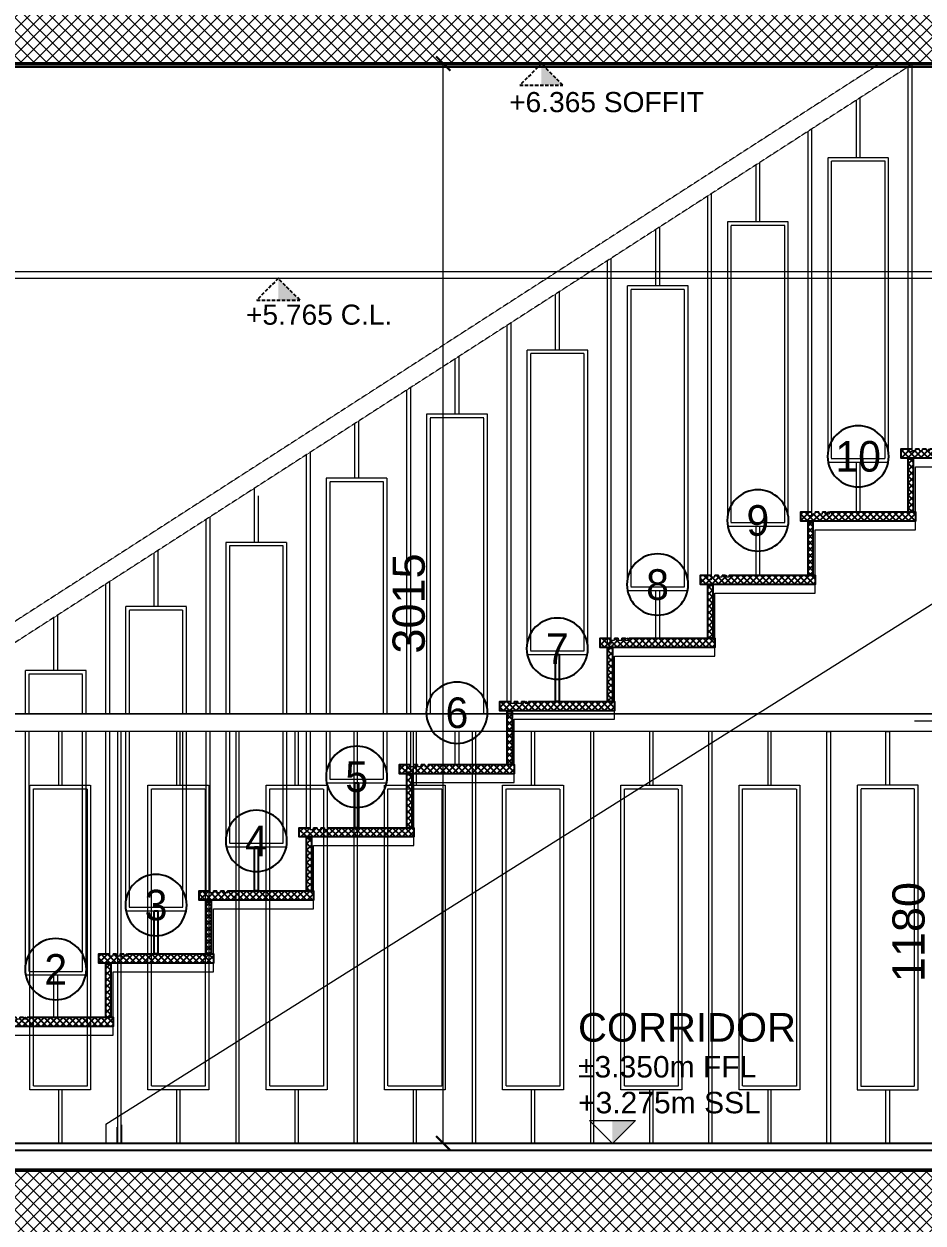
# Model space of a CAD drawing. Header units: centimetres. Extents: x -6122352 to 6876996, y -1694241 to 2592194.
# Drawn here: x 5548755 to 5551265, y -94577 to -91229 of the extents above; entities that cross this region are included whole.
import ezdxf
from ezdxf import colors
from ezdxf.entities.mleader import LeaderData, LeaderLine
from ezdxf.enums import TextEntityAlignment as Align
from ezdxf.math import Vec2, Vec3

# ---------------------------------------------------------------- set-up
doc = ezdxf.new("R2010")
doc.units = ezdxf.units.CM
doc.header["$MEASUREMENT"] = 0
doc.header["$PDMODE"] = 66
doc.header["$PDSIZE"] = 100
for name, pattern in [('23585-XR-AR-END-SECTION B$0$23261-XR-AR-CC-BF$0$HIDDEN', [0.375, 0.25, -0.125]), ('23585-XR-AR-END-SECTION B$0$Double dash', [0.042863, 0.015875, -0.004763, 0.00635, -0.004763, 0.00635, -0.004763]), ('23585-XR-AR-END-SECTION B$0$XR-TYPE 2-SECTION-A$0$HIDDEN', [0.375, 0.25, -0.125]), ('CENTER', [2, 1.25, -0.25, 0.25, -0.25])]:
    doc.linetypes.add(name, pattern=pattern)
doc.layers.get('Defpoints').update_dxf_attribs({"color": 255, "linetype": 'CENTER'})
for name, color, linetype in [('23585-XR-AR-END-SECTION B$0$A- THIN', 15, 'Continuous'), ('23585-XR-AR-END-SECTION B$0$A-HATCH-', 252, 'Continuous'), ('23585-XR-AR-END-SECTION B$0$A-STAIR NOS', 252, 'Continuous'), ('23585-XR-AR-END-SECTION B$0$A-STEPS', 251, 'Continuous'), ('23585-XR-AR-END-SECTION B$0$FINISHING LEVEL', 1, 'Continuous'), ('23585-XR-AR-END-SECTION B$0$TEXT', 3, 'Continuous'), ('23585-XR-AR-END-SECTION B$0$XR-END-SECTION-C$0$A-DIM', 15, 'Continuous'), ('23585-XR-AR-END-SECTION B$0$XR-END-SECTION-C$0$A-WALL FINISH', 15, 'Continuous'), ('23585-XR-AR-END-SECTION B$0$XR-END-SECTIONS$0$A-DIM', 15, 'Continuous'), ('23585-XR-AR-END-SECTION B$0$XR-TYPE 2-SECTION-A$0$ELEV LVL', 8, '23585-XR-AR-END-SECTION B$0$XR-TYPE 2-SECTION-A$0$HIDDEN')]:
    doc.layers.add(name, color=color, linetype=linetype)
doc.layers.add('23585-XR-AR-END-SECTION B$0$A-CLNG-PATT', color=7, linetype='Continuous', lineweight=5, true_color=0x7f7f3f)
for name, color, linetype, lineweight in [('23585-XR-AR-END-SECTION B$0$A-ELSC-PATT', 8, 'Continuous', 5), ('23585-XR-AR-END-SECTION B$0$A-ELSC-STRC', 51, 'Continuous', 50), ('23585-XR-AR-END-SECTION B$0$A-FLOR-HRAL', 3, 'Continuous', 15), ('23585-XR-AR-END-SECTION B$0$ANNO-TEXT', 3, 'Continuous', 13), ('23585-XR-AR-END-SECTION B$0$AUDIT_D_250107163642-170', 91, '23585-XR-AR-END-SECTION B$0$Double dash', 35), ('23585-XR-AR-END-SECTION B$0$AUDIT_D_250107163642-92', 15, 'Continuous', 9)]:
    doc.layers.add(name, color=color, linetype=linetype, lineweight=lineweight)
doc.styles.add('23585-XR-AR-END-SECTION B$0$SDC-TEXT', font='arial.ttf')
doc.styles.add('23585-XR-AR-END-SECTION B$0$TXG-LSR', font='LSANS.TTF')
doc.styles.add('23585-XR-AR-END-SECTION B$0$XR-ELEVATION-4 GRID$0$XR-10P-GRID$0$SDC-TEXT', font='arial.ttf')
doc.dimstyles.new('23585-XR-AR-END-SECTION B$0$XR-ELEVATION-4 GRID$0$XR-10P-GRID$0$SDC_DIM', dxfattribs={"dimtxt": 1.8, "dimasz": 0.8, "dimexe": 1, "dimexo": 1, "dimgap": 1, "dimtad": 1, "dimdec": 0, "dimzin": 0, "dimdsep": 46, "dimtxsty": '23585-XR-AR-END-SECTION B$0$XR-ELEVATION-4 GRID$0$XR-10P-GRID$0$SDC-TEXT', "dimblk": '23585-XR-AR-END-SECTION B$0$XR-ELEVATION-4 GRID$0$XR-10P-GRID$0$_ArchTick', "dimcen": -1, "dimclrd": 256, "dimclre": 256, "dimclrt": 3, "dimaunit": 1, "dimadec": 0, "dimazin": 0, "dimtfac": 1, "dimtdec": 0, "dimtix": 1, "dimtmove": 2, "dimatfit": 3, "dimfxl": 1, "dimtolj": 1, "dimtzin": 0, "dimlwd": -1, "dimlwe": -1, "dimarcsym": 0})

# ---------------------------------------------------------------- blocks, each defined once
blk = doc.blocks.new('*U2346')
for p, q in [((0, 100), (5840, 100)), ((0, 80), (5840, 80))]:
    blk.add_line(p, q)
blk = doc.blocks.new('23585-XR-AR-END-SECTION B$0$XR-TYPE 2-SECTION-A$0$LEVEL ELEV ANNOTATIVE')
for p, q in [((-1.6, 1.6), (1.6, 1.6)), ((0, 0), (-1.6, 1.6)), ((1.6, 1.6), (0, 0))]:
    blk.add_line(p, q)
at = {"color": 251}
blk.add_solid([(0, 1.6), (0, 1.6), (0, 0), (1.6, 1.6)], dxfattribs=at)
at = {"style": '23585-XR-AR-END-SECTION B$0$SDC-TEXT'}
blk.add_attdef('LEVEL', (-2.4, 7.1), '', height=2, rotation=0.00012, dxfattribs=at)
at = {"color": 4, "style": '23585-XR-AR-END-SECTION B$0$SDC-TEXT'}
for p in [(-2.4, 4.6), (-2.4, 2.1)]:
    blk.add_attdef('LEVEL', p, '', height=1.5, rotation=0.00012, dxfattribs=at)
blk = doc.blocks.new('23585-XR-AR-END-SECTION B$0$XR-ELEVATION-4 GRID$0$XR-10P-GRID$0$_ArchTick')
at = {"color": 0, "linetype": 'ByBlock', "const_width": 0.15}
blk.add_lwpolyline([(-0.5, -0.5), (0.5, 0.5)], dxfattribs=at)
blk = doc.blocks.new('*D2438')
at = {"layer": '23585-XR-AR-END-SECTION B$0$AUDIT_D_250107163642-92', "transparency": 16777216}
for p, q in [((5551240.8, -93174.8), (5551370.7, -93174.8)), ((5551320.7, -93174.8), (5551320.7, -94354.9)), ((5551240.8, -94354.9), (5551370.7, -94354.9))]:
    blk.add_line(p, q, dxfattribs=at)
at = {"layer": 'Defpoints', "color": 0, "transparency": 16777216}
for p in [(5551190.8, -93174.8), (5551190.8, -94354.9), (5551320.7, -94354.9)]:
    blk.add_point(p, dxfattribs=at)
at = {"layer": '23585-XR-AR-END-SECTION B$0$AUDIT_D_250107163642-92', "transparency": 16777216, "xscale": 40, "yscale": 40, "zscale": 40}
for p, rotation in [((5551320.7, -93174.8), 90), ((5551320.7, -94354.9), 270)]:
    blk.add_blockref('23585-XR-AR-END-SECTION B$0$XR-ELEVATION-4 GRID$0$XR-10P-GRID$0$_ArchTick', p, dxfattribs=dict(at, rotation=rotation))
at = {"layer": '23585-XR-AR-END-SECTION B$0$AUDIT_D_250107163642-92', "color": 3, "transparency": 16777216, "insert": (5551224.7, -93764.9), "char_height": 90, "attachment_point": 5, "rotation": 90, "style": '23585-XR-AR-END-SECTION B$0$XR-ELEVATION-4 GRID$0$XR-10P-GRID$0$SDC-TEXT'}
blk.add_mtext('\\A1;1180', dxfattribs=at)
blk = doc.blocks.new('*D2401')
at = {"layer": '23585-XR-AR-END-SECTION B$0$AUDIT_D_250107163642-92', "transparency": 16777216}
for p, q in [((5549925.3, -94354.8), (5549925.3, -91339.9)), ((5549944.5, -91339.9), (5549975.3, -91339.9)), ((5549973.9, -94354.8), (5549975.3, -94354.8))]:
    blk.add_line(p, q, dxfattribs=at)
at = {"layer": 'Defpoints', "color": 0, "transparency": 16777216}
for p in [(5549894.5, -91339.9, -0.4), (5549925.3, -91339.9), (5549923.9, -94354.8)]:
    blk.add_point(p, dxfattribs=at)
at = {"layer": '23585-XR-AR-END-SECTION B$0$AUDIT_D_250107163642-92', "transparency": 16777216, "xscale": 40, "yscale": 40, "zscale": 40}
for p, rotation in [((5549925.3, -91339.9), 90), ((5549925.3, -94354.8), 270)]:
    blk.add_blockref('23585-XR-AR-END-SECTION B$0$XR-ELEVATION-4 GRID$0$XR-10P-GRID$0$_ArchTick', p, dxfattribs=dict(at, rotation=rotation))
at = {"layer": '23585-XR-AR-END-SECTION B$0$AUDIT_D_250107163642-92', "color": 3, "transparency": 16777216, "insert": (5549829.3, -92847.3), "char_height": 90, "attachment_point": 5, "rotation": 90, "style": '23585-XR-AR-END-SECTION B$0$XR-ELEVATION-4 GRID$0$XR-10P-GRID$0$SDC-TEXT'}
blk.add_mtext('\\A1;3015', dxfattribs=at)
blk = doc.blocks.new('23585-XR-AR-END-SECTION B$0$XR-END-SECTION-C$0$ARROW HEAD 1')
at = {"color": 8}
blk.add_line((0, 0), (-470, 0), dxfattribs=at)
at = {"color": 3, "const_width": 50}
blk.add_lwpolyline([(-319, -267), (0, 0), (-319, 267)], dxfattribs=at)
blk = doc.blocks.new('23585-XR-AR-END-SECTION B$0$XR-END-SECTIONS$0$ARROW HEAD 1')
at = {"color": 8}
blk.add_line((0, 0), (-470, 0), dxfattribs=at)
at = {"color": 3, "const_width": 50}
blk.add_lwpolyline([(-319, -267), (0, 0), (-319, 267)], dxfattribs=at)
blk = doc.blocks.new('23585-XR-AR-END-SECTION B$0$GRID LABELS ANNO')
at = {"layer": '23585-XR-AR-END-SECTION B$0$A-STAIR NOS'}
blk.add_circle((0, 4), 4, dxfattribs=at)
at = {"layer": '23585-XR-AR-END-SECTION B$0$A-STAIR NOS', "color": 8, "style": '23585-XR-AR-END-SECTION B$0$TXG-LSR', "width": 0.8}
blk.add_attdef('GRID', text='', height=4, dxfattribs=at).set_placement((0, 4), align=Align.MIDDLE)
blk = doc.blocks.new('23585-XR-AR-END-SECTION B$0$STEPS')
at = {"layer": '23585-XR-AR-END-SECTION B$0$A-HATCH-'}
h = blk.add_hatch(dxfattribs=at)
h.set_pattern_fill('ANSI37', color=256, scale=100)
h.set_pattern_definition([(45, (-56721.511, -71437.966), (-8.8388348, 8.8388348), []), (135, (-56721.511, -71437.966), (-8.8388348, -8.8388348), [])])
h.paths.add_polyline_path([(0, -28), (-13.9, -28), (-13.9, -176.3), (0, -176.3)])
h.paths.add_polyline_path([(20, -26), (20, 0), (-7.3, 0), (-10, 0), (-10, -5), (-20, -5), (-20, 0), (-30, 0), (-30, -5), (-40, -5), (-40, 0), (-300, 0), (-300, -26)])
at = {"layer": '23585-XR-AR-END-SECTION B$0$A-STEPS'}
h = blk.add_hatch(dxfattribs=at)
h.set_pattern_fill('ANSI31', color=256)
h.set_pattern_definition([(45, (-46532.23184, 9344.26213), (-0.08838834765, 0.08838834765), [])])
h.paths.add_polyline_path([(-13.9, -28), (-2, -28), (-2, -26), (-13.9, -26)])
at = {"layer": '23585-XR-AR-END-SECTION B$0$A-ELSC-PATT', "color": 252}
for points in [[(-50, 0), (-50, -5), (-60, -5), (-60, 0)], [(-30, 0), (-30, -5), (-40, -5), (-40, 0)], [(-10, 0), (-10, -5), (-20, -5), (-20, 0)]]:
    blk.add_lwpolyline(points, dxfattribs=at)
at = {"layer": '23585-XR-AR-END-SECTION B$0$A-STEPS'}
for points in [[(-60, 0), (-300, 0), (-300, -26), (20, -26), (20, 0), (-7.3, 0), (-10, 0)], [(-40, 0), (-50, 0)], [(-20, 0), (-30, 0)]]:
    blk.add_lwpolyline(points, dxfattribs=at)
for points in [[(-13.9, -28), (-2, -28), (-2, -26), (-13.9, -26)], [(0, -28), (-13.9, -28), (-13.9, -176.3), (0, -176.3)]]:
    blk.add_lwpolyline(points, close=True, dxfattribs=at)
blk = doc.blocks.new('23585-XR-AR-END-SECTION B$0$tui')
at = {"layer": '23585-XR-AR-END-SECTION B$0$A- THIN'}
for points in [[(1585, 16.1), (1595, 16.1), (1595, -115.1), (1585, -115.1)], [(1025, -342), (1035, -342), (1035, -467.7), (1025, -467.7)], [(745, -521), (755, -521), (755, -644), (745, -644)], [(465, -700), (475, -700), (475, -820.3), (465, -820.3)]]:
    blk.add_lwpolyline(points, close=True, dxfattribs=at)
blk.add_lwpolyline([(372.5, -1297.4), (372.5, -1349.3), (362.5, -1349.3), (362.5, -1303.9)], dxfattribs=at)
at = {"layer": '23585-XR-AR-END-SECTION B$0$A-FLOR-HRAL', "linetype": '23585-XR-AR-END-SECTION B$0$23261-XR-AR-CC-BF$0$HIDDEN'}
for p, q in [((-50.1, -149.3), (1450, -149.3)), ((-50.1, -149.3), (3810, -149.3)), ((3760, -199.3), (-50.1, -199.3))]:
    blk.add_line(p, q, dxfattribs=at)
at = {"layer": '23585-XR-AR-END-SECTION B$0$A-FLOR-HRAL'}
blk.add_line((330, -1295.6), (330, -1349.3), dxfattribs=at)
at = {"layer": '23585-XR-AR-END-SECTION B$0$A-FLOR-HRAL', "linetype": '23585-XR-AR-END-SECTION B$0$23261-XR-AR-CC-BF$0$HIDDEN'}
for points in [[(2490.4, 1665.8), (-50, 27), (-50, -235.7)], [(2583, 1665.8), (0, 0), (0, -260.7)], [(2580, 1663.9), (2580, 582.1), (2570, 582.1), (2570, 1657.4)], [(2435, 1570.4), (2435, 1403.1), (2425, 1403.1), (2425, 1563.9)], [(2300, 1483.3), (2300, 403.1), (2290, 403.1), (2290, 1476.8)], [(2155, 1389.8), (2155, 1224.1), (2145, 1224.1), (2145, 1383.3)], [(2020, 1302.7), (2020, 224.1), (2010, 224.1), (2010, 1296.3)], [(1875, 1209.2), (1875, 1045.1), (1865, 1045.1), (1865, 1202.8)], [(1740, 1122.1), (1740, 45.1), (1730, 45.1), (1730, 1115.7)], [(1595, 1028.6), (1595, 866.1), (1585, 866.1), (1585, 1022.2)], [(1460, 941.6), (1460, -115.1), (1450, -115.1), (1450, 935.1)], [(1315, 848.1), (1315, 687), (1305, 687), (1305, 841.6)], [(1170, -149.3), (1170, 754.5)], [(1180, 761), (1180, -149.3)], [(1395, -149.3), (1395, 687), (1225, 687), (1225, -149.3)], [(1385, -149.3), (1385, 677), (1235, 677), (1235, -149.3)], [(1035, 667.5), (1035, 508), (1025, 508), (1025, 661)], [(890, -149.3), (890, 574)], [(900, 580.4), (900, -149.3)], [(1115, -149.3), (1115, 508), (945, 508), (945, -149.3)], [(755, 459.4), (755, 329), (745, 329), (745, 480.5)], [(1105, -149.3), (1105, 498), (955, 498), (955, -149.3)], [(610, -149.3), (610, 393.4)], [(620, 399.8), (620, -149.3)], [(475, 306.3), (475, 150), (465, 150), (465, 299.9)], [(835, -149.3), (835, 329), (665, 329), (665, -149.3)], [(825, -149.3), (825, 319), (675, 319), (675, -149.3)], [(330, -149.3), (330, 212.8)], [(340, 219.3), (340, -149.3)], [(555, -149.3), (555, 150), (385, 150), (385, -149.3)], [(545, -149.3), (545, 140), (395, 140), (395, -149.3)], [(195, 125.8), (195, -29), (185, -29), (185, 119.3)], [(275, -149.3), (275, -29), (105, -29), (105, -149.3)], [(265, -149.3), (265, -39), (115, -39), (115, -149.3)], [(105, -199.3), (105, -879), (275, -879), (275, -199.3)], [(115, -199.3), (115, -869), (265, -869), (265, -199.3)], [(340, -199.3), (340, -820.3), (330, -820.3), (330, -199.3)], [(385, -199.3), (385, -700), (555, -700), (555, -199.3)], [(395, -199.3), (395, -690), (545, -690), (545, -199.3)], [(620, -199.3), (620, -644), (610, -644), (610, -199.3)], [(665, -199.3), (665, -521), (835, -521), (835, -199.3)], [(675, -199.3), (675, -511), (825, -511), (825, -199.3)], [(900, -199.3), (900, -467.7), (890, -467.7), (890, -199.3)], [(945, -199.3), (945, -342), (1115, -342), (1115, -199.3)], [(955, -199.3), (955, -332), (1105, -332), (1105, -199.3)], [(1180, -199.3), (1180, -313), (1170, -313), (1170, -199.3)], [(1315, -199.3), (1315, -291.4), (1305, -291.4), (1305, -199.3)]]:
    blk.add_lwpolyline(points, dxfattribs=at)
for points in [[(2345, 553.1), (2515, 553.1), (2515, 1403.1), (2345, 1403.1)], [(2355, 563.1), (2505, 563.1), (2505, 1393.1), (2355, 1393.1)], [(2065, 374.1), (2235, 374.1), (2235, 1224.1), (2065, 1224.1)], [(2075, 384.1), (2225, 384.1), (2225, 1214.1), (2075, 1214.1)], [(1785, 195.1), (1955, 195.1), (1955, 1045.1), (1785, 1045.1)], [(1795, 205.1), (1945, 205.1), (1945, 1035.1), (1795, 1035.1)], [(1505, 16.1), (1675, 16.1), (1675, 866.1), (1505, 866.1)], [(1515, 26.1), (1665, 26.1), (1665, 856.1), (1515, 856.1)], [(2425, 553.1), (2435, 553.1), (2435, 413.9), (2425, 413.9)], [(2145, 374.1), (2155, 374.1), (2155, 237.5), (2145, 237.5)], [(1865, 195.1), (1875, 195.1), (1875, 61.2), (1865, 61.2)], [(207.5, -199.3), (197.5, -199.3), (197.5, -349.3), (207.5, -349.3)], [(372.5, -199.3), (362.5, -199.3), (362.5, -1349.3), (372.5, -1349.3)], [(537.5, -199.3), (527.5, -199.3), (527.5, -349.3), (537.5, -349.3)], [(702.5, -199.3), (692.5, -199.3), (692.5, -1349.3), (702.5, -1349.3)], [(867.5, -199.3), (857.5, -199.3), (857.5, -349.3), (867.5, -349.3)], [(1032.5, -199.3), (1022.5, -199.3), (1022.5, -1349.3), (1032.5, -1349.3)], [(1197.5, -199.3), (1187.5, -199.3), (1187.5, -349.3), (1197.5, -349.3)], [(1362.5, -199.3), (1352.5, -199.3), (1352.5, -1349.3), (1362.5, -1349.3)], [(1527.5, -199.3), (1517.5, -199.3), (1517.5, -349.3), (1527.5, -349.3)], [(1692.5, -199.3), (1682.5, -199.3), (1682.5, -1349.3), (1692.5, -1349.3)], [(1857.5, -199.3), (1847.5, -199.3), (1847.5, -349.3), (1857.5, -349.3)], [(2022.5, -199.3), (2012.5, -199.3), (2012.5, -1349.3), (2022.5, -1349.3)], [(2187.5, -199.3), (2177.5, -199.3), (2177.5, -349.3), (2187.5, -349.3)], [(2342.5, -199.3), (2352.5, -199.3), (2352.5, -1349.3), (2342.5, -1349.3)], [(2507.5, -199.3), (2517.5, -199.3), (2517.5, -349.3), (2507.5, -349.3)], [(287.5, -1199.3), (117.5, -1199.3), (117.5, -349.3), (287.5, -349.3)], [(277.5, -1189.3), (127.5, -1189.3), (127.5, -359.3), (277.5, -359.3)], [(617.5, -1199.3), (447.5, -1199.3), (447.5, -349.3), (617.5, -349.3)], [(607.5, -1189.3), (457.5, -1189.3), (457.5, -359.3), (607.5, -359.3)], [(947.5, -1199.3), (777.5, -1199.3), (777.5, -349.3), (947.5, -349.3)], [(937.5, -1189.3), (787.5, -1189.3), (787.5, -359.3), (937.5, -359.3)], [(1277.5, -1199.3), (1107.5, -1199.3), (1107.5, -349.3), (1277.5, -349.3)], [(1267.5, -1189.3), (1117.5, -1189.3), (1117.5, -359.3), (1267.5, -359.3)], [(1607.5, -1199.3), (1437.5, -1199.3), (1437.5, -349.3), (1607.5, -349.3)], [(1597.5, -1189.3), (1447.5, -1189.3), (1447.5, -359.3), (1597.5, -359.3)], [(1937.5, -1199.3), (1767.5, -1199.3), (1767.5, -349.3), (1937.5, -349.3)], [(1927.5, -1189.3), (1777.5, -1189.3), (1777.5, -359.3), (1927.5, -359.3)], [(2267.5, -1199.3), (2097.5, -1199.3), (2097.5, -349.3), (2267.5, -349.3)], [(2257.5, -1189.3), (2107.5, -1189.3), (2107.5, -359.3), (2257.5, -359.3)], [(2427.5, -1199.3), (2597.5, -1199.3), (2597.5, -349.3), (2427.5, -349.3)], [(2437.5, -1189.3), (2587.5, -1189.3), (2587.5, -359.3), (2437.5, -359.3)], [(185, -879), (195, -879), (195, -996.7), (185, -996.7)], [(207.5, -1199.3), (197.5, -1199.3), (197.5, -1349.3), (207.5, -1349.3)], [(537.5, -1199.3), (527.5, -1199.3), (527.5, -1349.3), (537.5, -1349.3)], [(867.5, -1199.3), (857.5, -1199.3), (857.5, -1349.3), (867.5, -1349.3)], [(1197.5, -1199.3), (1187.5, -1199.3), (1187.5, -1349.3), (1197.5, -1349.3)], [(1527.5, -1199.3), (1517.5, -1199.3), (1517.5, -1349.3), (1527.5, -1349.3)], [(1857.5, -1199.3), (1847.5, -1199.3), (1847.5, -1349.3), (1857.5, -1349.3)], [(2187.5, -1199.3), (2177.5, -1199.3), (2177.5, -1349.3), (2187.5, -1349.3)], [(2507.5, -1199.3), (2517.5, -1199.3), (2517.5, -1349.3), (2507.5, -1349.3)]]:
    blk.add_lwpolyline(points, close=True, dxfattribs=at)
at = {"layer": '23585-XR-AR-END-SECTION B$0$A-FLOR-HRAL'}
for points in [[(70, -1046.7), (350, -1046.7), (350, -870.3), (630, -870.3), (630, -694), (910, -694), (910, -517.7), (1190, -517.7), (1190, -341.4), (1470, -341.4), (1470, -165.1), (1750, -165.1), (1750, 11.2), (2030, 11.2), (2030, 187.5), (2310, 187.5), (2310, 363.9), (2590, 363.9), (2590, 540.2), (2870, 540.2)], [(330, -1295.6), (4048.4, 1045.9), (4840.3, 1045.9), (4840.3, 1045.9), (4840.3, 1045.9)]]:
    blk.add_lwpolyline(points, dxfattribs=at)
at = {"layer": '23585-XR-AR-END-SECTION B$0$A-STAIR NOS'}
ref = blk.add_blockref('23585-XR-AR-END-SECTION B$0$GRID LABELS ANNO', (2430, 483.8), dxfattribs=dict(at, xscale=-21.37499999018912, yscale=21.37499999018912, zscale=21.37499999018912))
ref.add_attrib('GRID', '10', dxfattribs={"layer": '23585-XR-AR-END-SECTION B$0$TEXT', "color": 7, "height": 85.5, "style": '23585-XR-AR-END-SECTION B$0$TXG-LSR'}).set_placement((2430, 569.3), align=Align.MIDDLE)
ref = blk.add_blockref('23585-XR-AR-END-SECTION B$0$GRID LABELS ANNO', (2150, 304.8), dxfattribs=dict(at, xscale=-21.37499999018912, yscale=21.37499999018912, zscale=21.37499999018912))
ref.add_attrib('GRID', '9', dxfattribs={"layer": '23585-XR-AR-END-SECTION B$0$TEXT', "color": 7, "height": 85.5, "style": '23585-XR-AR-END-SECTION B$0$TXG-LSR'}).set_placement((2150, 390.3), align=Align.MIDDLE)
ref = blk.add_blockref('23585-XR-AR-END-SECTION B$0$GRID LABELS ANNO', (1870, 125.8), dxfattribs=dict(at, xscale=-21.37499999018912, yscale=21.37499999018912, zscale=21.37499999018912))
ref.add_attrib('GRID', '8', dxfattribs={"layer": '23585-XR-AR-END-SECTION B$0$TEXT', "color": 7, "height": 85.5, "style": '23585-XR-AR-END-SECTION B$0$TXG-LSR'}).set_placement((1870, 211.3), align=Align.MIDDLE)
ref = blk.add_blockref('23585-XR-AR-END-SECTION B$0$GRID LABELS ANNO', (1590, -53.2), dxfattribs=dict(at, xscale=-21.37499999018912, yscale=21.37499999018912, zscale=21.37499999018912))
ref.add_attrib('GRID', '7', dxfattribs={"layer": '23585-XR-AR-END-SECTION B$0$TEXT', "color": 7, "height": 85.5, "style": '23585-XR-AR-END-SECTION B$0$TXG-LSR'}).set_placement((1590, 32.3), align=Align.MIDDLE)
ref = blk.add_blockref('23585-XR-AR-END-SECTION B$0$GRID LABELS ANNO', (1310, -232.2), dxfattribs=dict(at, xscale=-21.37499999018912, yscale=21.37499999018912, zscale=21.37499999018912))
ref.add_attrib('GRID', '6', dxfattribs={"layer": '23585-XR-AR-END-SECTION B$0$TEXT', "color": 7, "height": 85.5, "style": '23585-XR-AR-END-SECTION B$0$TXG-LSR'}).set_placement((1310, -146.7), align=Align.MIDDLE)
ref = blk.add_blockref('23585-XR-AR-END-SECTION B$0$GRID LABELS ANNO', (1030, -411.2), dxfattribs=dict(at, xscale=-21.37499999018912, yscale=21.37499999018912, zscale=21.37499999018912))
ref.add_attrib('GRID', '5', dxfattribs={"layer": '23585-XR-AR-END-SECTION B$0$TEXT', "color": 7, "height": 85.5, "style": '23585-XR-AR-END-SECTION B$0$TXG-LSR'}).set_placement((1030, -325.7), align=Align.MIDDLE)
ref = blk.add_blockref('23585-XR-AR-END-SECTION B$0$GRID LABELS ANNO', (750, -590.2), dxfattribs=dict(at, xscale=-21.37499999018912, yscale=21.37499999018912, zscale=21.37499999018912))
ref.add_attrib('GRID', '4', dxfattribs={"layer": '23585-XR-AR-END-SECTION B$0$TEXT', "color": 7, "height": 85.5, "style": '23585-XR-AR-END-SECTION B$0$TXG-LSR'}).set_placement((750, -504.7), align=Align.MIDDLE)
ref = blk.add_blockref('23585-XR-AR-END-SECTION B$0$GRID LABELS ANNO', (470, -769.3), dxfattribs=dict(at, xscale=-21.37499999018912, yscale=21.37499999018912, zscale=21.37499999018912))
ref.add_attrib('GRID', '3', dxfattribs={"layer": '23585-XR-AR-END-SECTION B$0$TEXT', "color": 7, "height": 85.5, "style": '23585-XR-AR-END-SECTION B$0$TXG-LSR'}).set_placement((470, -683.8), align=Align.MIDDLE)
ref = blk.add_blockref('23585-XR-AR-END-SECTION B$0$GRID LABELS ANNO', (190, -948.3), dxfattribs=dict(at, xscale=-21.37499999018912, yscale=21.37499999018912, zscale=21.37499999018912))
ref.add_attrib('GRID', '2', dxfattribs={"layer": '23585-XR-AR-END-SECTION B$0$TEXT', "color": 7, "height": 85.5, "style": '23585-XR-AR-END-SECTION B$0$TXG-LSR'}).set_placement((190, -862.8), align=Align.MIDDLE)
at = {"layer": '23585-XR-AR-END-SECTION B$0$AUDIT_D_250107163642-170', "xscale": -1}
for p in [(2570, 590.2), (2290, 413.9), (2010, 237.5), (1730, 61.2), (1450, -115.1), (1170, -291.4), (890, -467.7), (610, -644), (330, -820.3), (50, -996.7)]:
    blk.add_blockref('23585-XR-AR-END-SECTION B$0$STEPS', p, dxfattribs=at)

msp = doc.modelspace()

# ---------------------------------------------------------------- hatches: boundary and pattern name
at = {"layer": '23585-XR-AR-END-SECTION B$0$A-ELSC-PATT'}
h = msp.add_hatch(dxfattribs=at)
h.set_pattern_fill('ANSI37', color=256, scale=200)
h.set_pattern_definition([(45, (5509360.354, -97804.837), (-17.67767, 17.67767), []), (135, (5509360.354, -97804.837), (-17.67767, -17.67767), [])])
h.paths.add_polyline_path([(5560003.88731, -91539.83729), (5560003.91416, -91034.58647), (5559905.71566, -91034.58438), (5559905.71566, -91089.78121), (5559852.19566, -91089.78121), (5559852.13356, -91035.08436), (5559802.19721, -91034.58432), (5559802.13097, -91139.71792), (5553743.86961, -91139.97659), (5553743.82831, -91034.7395), (5553493.82831, -91034.73082), (5553493.86961, -91089.83609), (5547653.83707, -91089.83609), (5547653.83776, -91024.86681), (5547403.83776, -91024.87546), (5547403.82352, -91139.86947), (5543363.82663, -91139.80684), (5543363.84016, -91034.90098), (5543314.32016, -91034.90098), (5543314.32016, -91089.91125), (5543260.80016, -91089.91125), (5543260.80016, -91035.11793), (5543163.75046, -91034.86795), (5543163.6905, -91079.83172), (5543163.70167, -91539.83744), (5543413.71884, -91539.83744), (5543413.71884, -91339.84484), (5559753.82311, -91339.85358), (5559753.82311, -91539.83518)])
h = msp.add_hatch(dxfattribs=at)
h.set_pattern_fill('ANSI37', color=256, scale=200)
h.set_pattern_definition([(45, (5509360.354, -97704.836), (-17.67767, 17.67767), []), (135, (5509360.354, -97704.836), (-17.67767, -17.67767), [])])
h.paths.add_polyline_path([(5560853.87815, -94949.83323), (5560853.87815, -95149.83512), (5561153.87815, -95149.83485), (5561153.87815, -94949.83609)])
h.paths.add_polyline_path([(5560303.88312, -95149.8356), (5560303.88312, -94949.82799), (5560003.8393, -94949.82512), (5560003.85432, -94374.94264), (5559753.56264, -94374.93589), (5559753.56264, -94429.98977), (5543413.68114, -94429.88876), (5543413.6816, -94354.93927), (5543163.73139, -94354.94154), (5543163.74021, -94480.04583), (5541930.267, -94479.8327), (5541930.267, -94375.02612), (5541880.24701, -94375.09067), (5541880.27812, -94430.28749), (5541826.75813, -94430.23126), (5541826.75813, -94375.02612), (5541730.4628, -94375.02612), (5541730.4628, -94669.93927), (5555753.81597, -94669.93927), (5555753.81333, -95129.83609), (5556003.79972, -95129.83609), (5556003.81552, -94689.93507), (5556003.81552, -94669.93926), (5559753.56264, -94669.93927), (5559753.56264, -95149.83609)])

# ---------------------------------------------------------------- linework, layer by layer
at = {"layer": '23585-XR-AR-END-SECTION B$0$A-CLNG-PATT'}
msp.add_lwpolyline([(5547658.81678, -91919.85358), (5553478.82599, -91919.85358), (5553478.82599, -91904.85358), (5553483.82599, -91904.85358), (5553483.82599, -91924.85358), (5553468.82599, -91924.85358), (5553468.82599, -91939.85358), (5553463.82599, -91939.85358), (5553463.82599, -91919.85358), (5553463.82599, -91939.85358), (5547673.81678, -91939.85358), (5547673.81678, -91919.85358), (5547673.81678, -91939.85358), (5547668.81678, -91939.85358), (5547668.81678, -91924.85358), (5547653.81678, -91924.85358), (5547653.81678, -91904.85358), (5547658.81678, -91904.85358)], close=True, dxfattribs=at)
at = {"layer": '23585-XR-AR-END-SECTION B$0$A-ELSC-STRC'}
msp.add_line((5543413.71884, -91339.83906), (5559753.82311, -91339.85336, -0.35841), dxfattribs=at)
msp.add_lwpolyline([(5560303.88312, -94949.82799), (5560003.8393, -94949.82512), (5560003.85432, -94374.94264), (5559753.56264, -94374.93589), (5559753.56264, -94429.98977), (5543413.68114, -94429.88876), (5543413.6816, -94354.93927), (5543163.73139, -94354.94154), (5543163.74021, -94480.04583), (5541930.267, -94479.8327), (5541930.267, -94375.02612), (5541880.24701, -94375.09067), (5541880.27812, -94430.28749), (5541826.75813, -94430.23126), (5541826.75813, -94375.02612), (5541730.4628, -94375.02612), (5541730.4628, -94669.93927), (5541730.49899, -94669.93927)], dxfattribs=at)
at = {"layer": '23585-XR-AR-END-SECTION B$0$A-FLOR-HRAL'}
msp.add_lwpolyline([(5548653.81736, -93154.83609), (5552493.81589, -93154.83609), (5552493.81589, -94354.83609), (5548653.81736, -94354.83609)], close=True, dxfattribs=at)
at = {"layer": '23585-XR-AR-END-SECTION B$0$XR-END-SECTION-C$0$A-WALL FINISH'}
msp.add_lwpolyline([(5553483.83517, -92124.93501), (5553483.83517, -91349.72902), (5547663.84361, -91349.85337), (5547663.84361, -92104.83609)], dxfattribs=at)

# ---------------------------------------------------------------- block references
at = {"layer": '23585-XR-AR-END-SECTION B$0$ANNO-TEXT', "color": 3}
ref = msp.add_blockref('23585-XR-AR-END-SECTION B$0$XR-TYPE 2-SECTION-A$0$LEVEL ELEV ANNOTATIVE', (5550397.53159, -94354.93927), dxfattribs=dict(at, xscale=40, yscale=40, zscale=40))
ref.add_attrib('LEVEL', 'CORRIDOR', (5550301.53125, -94070.93913), dxfattribs={"layer": '0', "height": 80, "rotation": 0.00012418, "style": '23585-XR-AR-END-SECTION B$0$SDC-TEXT'})
ref.add_attrib('LEVEL', '%%p3.350m FFL', (5550301.53051, -94170.93913), dxfattribs={"layer": '0', "color": 4, "height": 60, "rotation": 0.00012418, "style": '23585-XR-AR-END-SECTION B$0$SDC-TEXT'})
ref.add_attrib('LEVEL', '+3.275m SSL', (5550301.53088, -94270.93913), dxfattribs={"layer": '0', "color": 4, "height": 60, "rotation": 0.00012418, "style": '23585-XR-AR-END-SECTION B$0$SDC-TEXT'})
at = {"layer": '23585-XR-AR-END-SECTION B$0$AUDIT_D_250107163642-92'}
msp.add_blockref('23585-XR-AR-END-SECTION B$0$tui', (5548653.52375, -93005.64597), dxfattribs=at)
at = {"layer": '23585-XR-AR-END-SECTION B$0$FINISHING LEVEL', "xscale": -1}
msp.add_blockref('*U2346', (5553493.82599, -94454.93927), dxfattribs=at)
at = {"layer": '23585-XR-AR-END-SECTION B$0$XR-TYPE 2-SECTION-A$0$ELEV LVL'}
ref = msp.add_blockref('23585-XR-AR-END-SECTION B$0$XR-TYPE 2-SECTION-A$0$LEVEL ELEV ANNOTATIVE', (5550199.19839, -91339.85358, -0.36389), dxfattribs=dict(at, xscale=-37.5, yscale=37.5, zscale=37.5, rotation=180))
ref.add_attrib('LEVEL', '+6.365 SOFFIT', (5550109.19773, -91475.17972, -0.36389), dxfattribs={"layer": '0', "color": 4, "height": 56.25, "rotation": 359.99987582, "style": '23585-XR-AR-END-SECTION B$0$SDC-TEXT'})
ref = msp.add_blockref('23585-XR-AR-END-SECTION B$0$XR-TYPE 2-SECTION-A$0$LEVEL ELEV ANNOTATIVE', (5549464.61552, -91939.85358), dxfattribs=dict(at, xscale=-37.5, yscale=37.5, zscale=37.5, rotation=180))
ref.add_attrib('LEVEL', '+5.765 C.L.', (5549374.61486, -92068.83503), dxfattribs={"layer": '0', "color": 4, "height": 56.25, "rotation": 359.99987582, "style": '23585-XR-AR-END-SECTION B$0$SDC-TEXT'})

# ---------------------------------------------------------------- dimensions: what is measured, and where the dimension line sits
at = {"layer": '23585-XR-AR-END-SECTION B$0$AUDIT_D_250107163642-92'}
for base, p1, p2, picture, middle in [((5549925.32649, -91339.85358), (5549923.94731, -94354.83609), (5549894.5393, -91339.85358, -0.36389), '*D2401', (5549829.34422, -92847.34484)), ((5551320.69327, -94354.93927), (5551190.84454, -93174.83609), (5551190.84454, -94354.93927), '*D2438', (5551224.74171, -93764.88768))]:
    dim = msp.add_linear_dim(base=base, p1=p1, p2=p2, angle=90, dimstyle='23585-XR-AR-END-SECTION B$0$XR-ELEVATION-4 GRID$0$XR-10P-GRID$0$SDC_DIM', dxfattribs=at)
    dim.commit()
    dim.dimension.update_dxf_attribs({"geometry": picture, "text_midpoint": middle})

# ---------------------------------------------------------------- leaders
at = {"layer": '23585-XR-AR-END-SECTION B$0$XR-END-SECTION-C$0$A-DIM'}
ml = msp.add_multileader_mtext('Standard', dxfattribs=at)
ml.set_content('HANDRAIL', color=3, style='23585-XR-AR-END-SECTION B$0$SDC-TEXT')
ml.set_leader_properties()
ml.set_arrow_properties(name='23585-XR-AR-END-SECTION B$0$XR-END-SECTION-C$0$ARROW HEAD 1')
ml.build(insert=Vec2(0, 0))
ml.multileader.update_dxf_attribs({"dogleg_length": 1, "arrow_head_size": 0.1, "scale": 50})
ctx = ml.context
ctx.base_point, ctx.scale, ctx.char_height, ctx.arrow_head_size, ctx.landing_gap_size, ctx.plane_origin, ctx.plane_x_axis, ctx.plane_y_axis = Vec3(5552540.36194, -92878.04312), 50, 75, 0.1, 50, Vec3(5553090.42384, -93029.68259), Vec3(1, 0.0000000013), Vec3(-0.0000000013, 1)
ctx.text_align_type = 2
notes = []
notes.append((ctx, [(0, (1, 1, 0), (5553321.08274, -92878.04312), (-1, -0.0000000013), 163.03663, [(1, [(5553415.01117, -93104.83482)], 0, [])])]))
ctx.mtext.insert, ctx.mtext.text_direction, ctx.mtext.rotation, ctx.mtext.width, ctx.mtext.alignment, ctx.mtext.flow_direction = Vec3(5553108.04611, -92840.54312), Vec3(1, 0.0000000013), 0.0000000013, 594.4190014, 3, 5
at = {"layer": '23585-XR-AR-END-SECTION B$0$XR-END-SECTIONS$0$A-DIM'}
ml = msp.add_multileader_mtext('Standard', dxfattribs=at)
ml.set_content('WINDOWS SYSTEM WITH DOUBLE GLAZING AS PER SPECIFICATION', color=3, style='23585-XR-AR-END-SECTION B$0$SDC-TEXT')
ml.set_leader_properties()
ml.set_arrow_properties(name='23585-XR-AR-END-SECTION B$0$XR-END-SECTIONS$0$ARROW HEAD 1')
ml.build(insert=Vec2(0, 0))
ml.multileader.update_dxf_attribs({"text_left_attachment_type": 6, "text_right_attachment_type": 6, "dogleg_length": 1, "arrow_head_size": 0.1, "scale": 50})
ctx = ml.context
ctx.base_point, ctx.scale, ctx.char_height, ctx.arrow_head_size, ctx.landing_gap_size, ctx.plane_origin, ctx.plane_x_axis, ctx.plane_y_axis = Vec3(5562870.08178, -92191.97444), 50, 100, 0.1, 50, Vec3(5562691.52344, -93567.37089), Vec3(1, -0.0000000013), Vec3(0.0000000013, 1)
ctx.left_attachment, ctx.right_attachment, ctx.text_align_type = 6, 6, 2
notes.append((ctx, [(0, (1, 1, 0), (5560913.28463, -92191.97443), (1, -0.0000000013), 1956.79715, [(1, [(5559963.78052, -92191.97444)], 0, [])])]))
ctx.mtext.insert, ctx.mtext.text_direction, ctx.mtext.rotation, ctx.mtext.width, ctx.mtext.alignment, ctx.mtext.flow_direction = Vec3(5565239.24958, -92071.97444), Vec3(1, -0.0000000013), 6.2831853058, 2600.6829877, 3, 5
ml = msp.add_multileader_mtext('Standard', dxfattribs=at)
ml.set_content('FLOOR FINISHES AS PER DETAIL & FINISHES SCHEDULE', color=3, style='23585-XR-AR-END-SECTION B$0$SDC-TEXT')
ml.set_leader_properties()
ml.set_arrow_properties(name='23585-XR-AR-END-SECTION B$0$XR-END-SECTIONS$0$ARROW HEAD 1')
ml.build(insert=Vec2(0, 0))
ml.multileader.update_dxf_attribs({"text_left_attachment_type": 6, "text_right_attachment_type": 6, "dogleg_length": 1, "arrow_head_size": 0.1, "scale": 50})
ctx = ml.context
ctx.base_point, ctx.scale, ctx.char_height, ctx.arrow_head_size, ctx.landing_gap_size, ctx.plane_origin, ctx.plane_x_axis, ctx.plane_y_axis = Vec3(5563103.77891, -94058.45569), 50, 100, 0.1, 50, Vec3(5559830.48371, -95433.85214), Vec3(1, -0.0000000013), Vec3(0.0000000013, 1)
ctx.left_attachment, ctx.right_attachment, ctx.text_align_type = 6, 6, 2
notes.append((ctx, [(0, (1, 1, 0), (5559456.16612, -94058.45568), (1, -0.0000000013), 3647.61279, [(1, [(5559456.16612, -94354.83609)], 0, [])])]))
ctx.mtext.insert, ctx.mtext.text_direction, ctx.mtext.rotation, ctx.mtext.width, ctx.mtext.alignment, ctx.mtext.flow_direction = Vec3(5565239.24958, -93938.45569), Vec3(1, -0.0000000013), 6.2831853058, 2210.3764349, 3, 5
for ctx, leaders in notes:
    for number, flags, end, landing, length, lines in leaders:
        leader = LeaderData()
        leader.index, (leader.has_last_leader_line, leader.has_dogleg_vector, leader.attachment_direction) = number, flags
        leader.last_leader_point, leader.dogleg_vector, leader.dogleg_length = Vec3(end), Vec3(landing), length
        for number, points, colour, breaks in lines:
            line = LeaderLine()
            line.index, line.vertices, line.color, line.breaks = number, Vec3.list(points), colors.encode_raw_color(colour), breaks
            leader.lines.append(line)
        ctx.leaders.append(leader)

doc.saveas('drawing.dxf')
